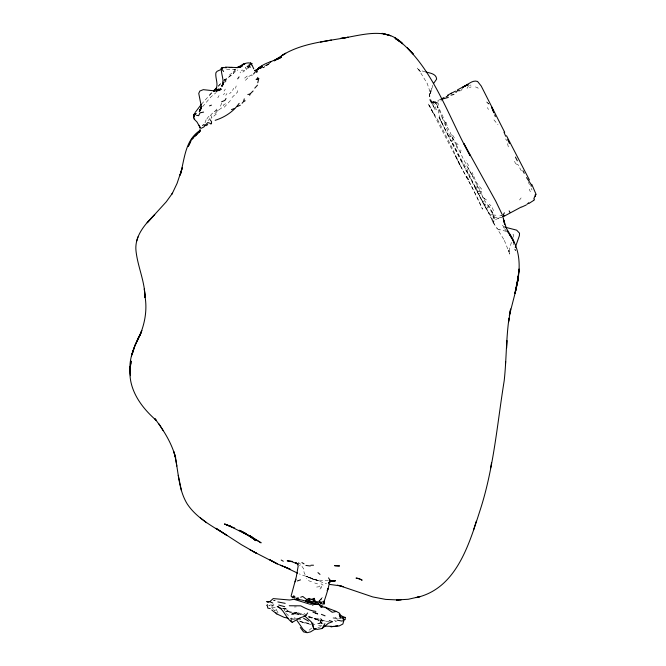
<?xml version="1.0" encoding="UTF-8"?>
<svg xmlns="http://www.w3.org/2000/svg" width="666" height="666" viewBox="0 0 666 666"><rect width="100%" height="100%" fill="white"/><g stroke="black" fill="none" stroke-linecap="round" stroke-linejoin="round"><path stroke-width="0.5" stroke-dasharray="3.33 2.5" d="M461.163 160.581C470.82 178.896 479.578 197.636 490.018 215.468L477.43 191.866L477.439 190.601C463.311 166.492 451.14 141.167 438.503 116.267L449.433 137.679L447.46 134.599M506.285 231.36L498.418 229.337L499.375 230.045L496.536 227.664L504.628 240.734L504.287 240.243L509.781 254.012L509.29 249.35L511.988 240.626M311.671 623.884L314.677 624.442L322.053 622.843L322.186 620.138L320.954 618.831L315.085 618.756L307.584 615.884M476.723 189.335L476.856 186.638M481.077 194.047L481.052 191.358C482.192 199.634 489.319 206.085 492.948 213.611L493.922 220.637L493.648 222.552L494.755 217.732L491.883 211.272L490.293 209.432M490.626 210.506L493.14 214.36L492.973 216.117L494.222 219.888L502.172 217.191M318.514 623.884L320.155 622.602L320.354 620.77L325.108 620.854L325.599 623.809M432.842 85.248L430.336 93.864L430.144 90.609L430.627 93.69L427.289 83.608L418.881 69.83L421.178 72.469L416.866 67.749L418.789 69.93L424.916 71.778M285.464 612.029L287.745 611.421L288.053 610.073L284.215 608.316L282.292 608.424M513.328 237.204L513.752 235.339L511.996 232.692M208.033 120.538L209.823 118.948C209.357 113.162 215.726 112.379 217.399 107.925M235.564 88.278L236.18 85.914M206.144 119.672L204.986 122.885M245.263 68.365L245.588 67.216L246.512 69.422L242.832 72.103M480.927 192.682C479.337 189.66 477.364 186.971 476.465 183.608L476.773 184.574C471.42 173.818 465.368 163.57 460.331 152.689L461.03 150.283L459.682 148.493M430.769 91.5L431.951 87.646M221.67 103.122L220.338 106.552M272.086 606.793L275.366 607.883L274.167 610.547L278.122 609.232M232.567 90.468L233.633 88.262M320.721 600.332L322.644 596.686L319.572 600.441L321.487 599.142L318.881 600.774M319.996 589.11L321.761 585.689L319.813 585.297M438.461 105.32L438.253 103.43L433.166 101.665L432.584 102.755L431.193 101.307L434.282 104.262L437.021 111.563M217.799 97.785L219.056 95.604M468.739 85.481L467.024 88.412L471.128 86.913M493.106 221.079L490.542 215.101L485.389 206.785L485.089 204.262L482.808 203.33C481.518 197.078 477.023 192.349 474.675 186.455L475.099 187.204L469.197 174.334L467.565 172.994L467.54 169.822C461.322 160.956 457.134 150.949 451.889 141.65L453.038 139.777L451.248 136.688L449.367 134.873L441.058 114.918M224.042 91.042L225.341 89.044M521.312 170.821L517.998 164.685L515.492 163.711L516.525 162.138M224.742 81.743L226.44 79.187L237.304 70.005M225.791 95.246L226.915 93.565M224.667 80.927L226.698 78.213M223.468 94.788L224.592 93.29M519.58 199.966L521.137 197.894M246.512 69.422L247.486 68.14M460.689 90.942L462.487 88.578L464.393 87.854M225.541 103.771L223.734 104.687L222.444 107.368L218.573 110.073L213.57 114.935M201.39 104.279L212.387 92.083M218.198 86.405L221.22 83.05M202.506 106.785L210.914 96.903L216.259 92.516M314.327 603.929L312.745 605.66L310.747 603.604M218.423 85.997L222.944 81.235M230.453 100.499L223.701 107.825M206.935 118.848L208.583 116.558L210.822 115.06L211.896 117.849L209.823 118.948M232.043 97.477L237.62 91.991L237.62 89.66M224.484 82.709L226.282 80.811M287.745 611.421L299.367 613.186L294.588 612.595L292.915 614.352L288.012 615.209L285.364 612.828M223.743 80.453L225 79.154L223.626 80.536M209.507 95.022L212.071 92.399M245.413 80.353L247.977 77.731M229.529 93.698L231.135 92.183M229.221 75.241L235.622 70.005M216.358 113.969L211.896 117.849M224.126 80.228L225.691 78.904M228.704 77.114L233.158 73.793L234.191 71.012L236.43 70.896L237.837 69.955M309.091 630.236L312.271 627.588M244.63 78.113L247.369 75.932M251.64 74.858L247.078 77.389M440.867 99.251L432.584 102.755L436.28 102.489L441.65 100.716M251.673 75.608L252.456 75M486.813 208.308L488.519 206.993L485.389 206.785L484.015 205.011L485.089 204.262L484.74 202.039L482.184 201.207M269.339 63.611L263.112 67.815L270.221 63.178M337.346 618.706L335.88 617.823L333.466 619.405L336.347 621.644L333.366 621.661M285.539 611.696L288.053 610.073M264.352 66.2L269.53 63.428M265.975 65.335L270.13 63.12M317.832 627.58L323.559 625.957M429.886 100.067L432.209 102.472L435.955 102.98L431.302 101.923L429.886 100.067L429.728 92.216L429.612 96.87L435.173 109.765L432.009 103.263L430.253 101.415L430.103 99.958M500.998 217.349L496.262 218.881M271.378 604.67L268.798 605.685L271.27 606.518L273.584 609.74M299.3 565.725L300.133 565.417M499.8 215.934L501.531 215.334M490.542 215.101L493.14 214.36M233.891 69.622L235.622 69.156M235.656 69.106L233.15 69.647L224.259 69.364M469.497 85.331L471.02 85.023M477.43 191.866L479.695 191.425L477.439 190.601M316.633 587.062L321.403 586.421L321.661 588.086M494.755 217.732L497.119 217.366M218.573 110.073L216.067 110.448L216.725 112.279L214.56 111.563M282.184 608.624L284.215 608.316L287.462 609.09L283.375 608.682M478.504 193.698L480.86 193.448M335.88 617.823L332.967 617.998L336.38 618.764M294.305 606.976L296.287 606.884M290.085 618.606L293.506 618.523L295.954 619.297M338.678 618.622L341.625 618.548M449.026 136.696L451.248 136.688M328.405 580.81L316.017 579.903L299.209 573.917M320.155 622.602L322.053 622.843L320.105 620.97L317.491 619.838L321.428 623.559L323.093 623.659M493.839 215.043L495.954 215.21M318.581 625.549L322.569 625.873M316.05 619.38L322.186 620.138L320.105 620.97L307.775 616.441M306.335 615.434L292.199 613.153L289.519 612.404L298.485 614.552L292.199 613.153L283.924 609.865M329.279 621.853L317.183 619.413L310.015 617.249L312.337 618.14L308.549 616.316M300.075 621.661L310.664 623.692M308.608 617.166L316.35 619.238L320.954 618.831L322.053 622.843M431.302 101.923L434.224 102.406M296.886 618.448L294.164 617.915L297.119 620.704M301.79 622.26L310.572 624.4L298.693 620.812M294.588 612.595L304.096 615.134M291.983 619.13L294.838 619.904M244.414 70.696L242.224 70.038L240.076 70.663L240.235 72.902M314.244 579.47L326.531 583.791M318.306 580.735L306.127 576.182L312.271 578.962L318.406 580.411C312.504 579.278 302.655 577.131 303.921 569.197L300.141 563.777L298.301 562.454M433.166 101.665L438.253 103.43M314.685 582.958L317.565 583.907M475.424 86.93L477.847 87.779L478.879 90.801M311.488 581.726L309.007 580.844L306.285 578.612M483.641 198.235L487.895 200.766M431.193 101.307L433.067 102.381M505.103 227.181L501.898 225.275L504.304 228.188M320.979 583.799L323.077 585.106M482.4 196.803L485.339 199.159M458.158 144.58C451.473 140.301 451.348 131.319 446.145 125.982L444.705 121.279L445.612 123.085L441.941 117.191L437.212 105.245L435.564 101.948L438.012 108.059L435.189 102.314M306.651 615.526L304.512 613.627L298.11 613.07L292.915 614.352L291.3 611.846M489.235 204.204L490.934 205.744M451.989 136.805L456.118 144.539L457.975 146.32M493.931 119.855L498.018 124.758M477.38 186.738L479.545 189.161M505.527 138.911L507.217 140.934M454.345 137.92L451.731 133.708M481.701 189.202C478.463 185.598 475.258 181.543 474.075 176.748M468.772 165.684L467.008 163.187L466.217 160.498M451.889 141.65L450.649 139.885L461.538 161.314M504.828 228.938L506.393 231.185M456.118 144.539L460.331 152.689M432.009 103.263L430.969 101.732L433.449 106.635M488.286 205.061L490.034 207.742M439.468 109.349L443.956 118.798M469.38 170.496L466.866 165.434M465.875 170.205L467.565 172.994M278.055 612.928L275.366 607.883M473.376 177.114L470.371 171.928L471.928 174.617M438.536 109.832C438.228 118.24 443.656 124.858 446.162 132.409M487.379 107.567L488.469 109.49M440.742 120.746L441.991 123.01M493.173 222.719L495.479 226.082L490.567 216.841L493.173 222.719L492.407 220.854M531.235 188.428L532.026 189.985M528.379 182.268L529.487 184.59M456.418 146.345L457.384 148.418M472.169 172.377L473.068 174.542M492.291 207.709L493.539 210.747M529.287 189.161L530.344 191.758M320.354 620.77L321.428 623.559M514.61 161.247L515.492 163.711M514.801 249.051L515.359 250.741L514.976 248.918M509.215 252.048L508.666 250.191L509.781 254.012M513.261 243.015L513.677 244.63M507.584 143.64L508.383 147.278M447.011 125.633L446.07 120.613M284.215 608.316L284.457 610.281M275.491 600.266L273.485 600.574L275.491 600.266M488.994 104.029L485.947 101.523L488.994 104.029M430.736 107.9L427.997 103.496L430.736 107.9M438.653 121.503L429.004 105.503L434.423 114.985L431.576 110.073L460.606 166.142L455.136 155.245C463.719 173.51 474.8 190.468 482.509 209.174L472.227 187.621L459.065 163.278L460.373 165.809L452.239 148.085L438.653 121.503M467.932 178.388L466.566 176.307L468.764 179.687L467.932 178.388"/><path stroke-width="1" d="M211.522 123.518L211.555 121.728L210.148 119.747M130.211 369.971L130.153 371.803C128.538 357.842 135.056 344.83 141.025 332.717L139.419 336.463M130.27 368.148L130.328 366.317C127.348 388.02 140.584 406.784 156.21 420.321L154.737 418.556C163.786 430.294 171.786 443.306 175.633 457.75L173.876 451.789C178.746 468.997 177.572 488.095 187.163 503.854C196.678 518.315 212.612 526.323 226.831 535.322L216.009 528.296L241.342 544.655L256.693 553.388L249.925 549.75M291.275 618.215L291.159 621.053L292.282 622.327L300.108 617.79L305.361 616.042L307.659 612.97M401.04 600.016L396.428 599.949L408.225 599.283L420.238 596.545L416.183 597.61C456.118 588.761 468.914 544.896 479.903 510.847C493.714 468.814 497.144 424.234 504.195 380.761C506.501 359.906 506.06 338.861 509.032 318.082L508.516 322.319L510.614 308.991L509.34 315.601L515.7 290.851L518.323 276.082M505.469 364.668L505.644 361.447M253.555 74.051L255.453 71.595L256.735 72.036L256.468 71.112M518.306 276.149L514.835 293.498C520.163 274.908 522.36 253.047 510.639 236.33M221.969 68.523L222.927 67.441L221.27 68.265C221.004 73.784 223.976 79.129 222.802 84.882L223.002 82.817L221.92 86.205L223.568 82.642L221.886 86.155L222.96 84.765M249.717 95.313L249.867 94.164L253.113 90.992M199.034 131.102C184.782 141.175 184.582 159.79 180.211 174.95L182.409 167.516L177.056 183.425L172.036 194.014L172.452 193.232L166.284 201.79L147.161 222.794L154.737 214.635C144.997 224.126 134.499 236.072 135.981 250.699C137.637 266.542 144.897 281.393 145.03 297.527L144.339 288.936L145.03 297.527M490.667 467.848L491.541 462.778M517.216 283.416L518.098 278.821L515.7 290.851M193.714 116.125L194.031 114.569L193.714 118.148L193.656 115.251L194.697 113.103M257.767 82.784L258.766 78.58L256.227 79.379L258.766 78.58M513.403 242.316L513.702 240.917M329.545 581.959C328.355 588.886 326.149 595.329 323.984 601.839L324.242 603.871L322.702 604.104L320.113 602.705L320.846 603.396L321.736 601.964L323.984 601.839M242.083 103.263L243.581 101.532L244.255 98.859M257.351 79.187L257.825 77.356M131.468 356.135L133.192 350.158M180.211 174.95L180.761 173.06M515.243 247.511L519.38 235.722L519.538 233.233L516.658 230.153L505.103 227.181M330.045 580.061L329.337 582.392L330.469 581.052L328.546 577.855M137.987 236.896L136.713 240.992M473.568 529.945L476.29 521.228M193.756 116.841L194.539 114.56L193.873 116.125L195.929 113.395L193.873 116.125M535.905 194.555L533.807 198.543M140.243 334.757L138.67 336.896L135.148 345.071C143.473 329.953 148.068 312.895 144.863 295.579M295.063 581.884L296.054 579.195M199.9 129.762L199.034 131.985L196.994 133.949L199.975 131.169M327.314 590.409L328.03 588.627L327.239 590.65M200.116 130.186L199.276 132.301L200.524 130.153L191.741 139.036L188.311 146.279L190.726 141.475M201.49 107.459L200.949 108.758L201.432 106.493L201.232 108.391L199.292 111.713L200.616 109.574L200.341 110.073L201.257 106.11L198.743 93.407L199.867 91.017L203.288 89.652L214.377 90.859M313.378 601.157L315.459 601.681L313.336 600.099L314.111 598.326L315.459 601.681L320.096 601.839L320.846 603.396L319.172 602.397L320.096 601.839M139.219 336.43L141.85 330.536L140.792 332.892M255.02 70.396L254.579 70.588L257.093 70.088C260.431 65.576 266.117 63.22 271.328 61.522L270.096 61.955L281.551 57.243L277.597 58.999L281.194 56.935L276.532 59.665M254.778 88.137L257.492 85.156M304.462 615.784L311.247 621.828L313.694 628.546L317.191 629.387L322.086 628.529L324.808 623.751M195.271 112.321L201.39 104.279M215.176 120.321C224.575 117.391 233.616 111.53 239.144 103.338M226.024 98.485L224.9 100.416L221.612 101.79M501.531 215.334L503.255 214.743L504.42 212.812M292.79 597.31L293.773 595.737L295.163 597.244L292.79 597.31L291.075 596.145L296.345 576.698L298.168 566.142L297.511 564.102L295.538 562.554L297.153 563.519M533.624 200.433L534.54 199.076M237.679 78.838L239.069 76.881M433.433 83.658L436.646 79.112C436.355 73.726 429.886 73.044 425.849 72.011M257.093 70.088L261.488 66.067M191.741 139.036L196.961 133.733L196.295 134.299M210.972 124.176L210.489 123.426L207.8 122.536L203.804 127.031L201.107 128.347M192.308 139.086L193.631 137.521M200.816 108.591L199.542 110.073L201.199 108.225M455.894 92.499L457.45 90.693L459.881 90.676M216.525 88.553L214.094 91.225L216.55 87.879L215.534 89.76C218.981 84.59 215.135 78.48 215.851 72.877L217.066 71.304L220.546 69.73M328.421 583.191L330.469 581.052M328.921 582.683L331.918 580.877L335.381 580.586L331.41 580.869M206.518 125.641L207.659 124.467M213.828 90.618L216.55 87.945M213.353 91.092L216.733 87.779M257.875 68.889L260.198 67.008L257.875 68.889L258.641 68.123M219.147 90.643L221.287 89.136L217.216 90.984M526.923 204.37L528.746 202.73M268.44 601.756L266.658 601.589L267.973 602.297L269.747 601.698L273.21 598.592L289.66 600.016L294.014 599.308L310.031 604.228L318.423 603.987L322.952 606.202L321.029 607.059L318.423 603.987M219.097 89.96L220.671 88.561L217.949 90.709M202.581 125.574L203.679 124.617L205.294 125.225M267.557 604.695L266.7 605.411L267.491 606.085L267.774 608.1L270.246 608.607M322.086 628.529L328.355 623.259L332.617 621.686L329.304 620.57M194.705 136.189L196.745 134.524M194.963 135.956L196.811 134.474M237.229 67.749L243.465 63.969L245.063 63.711L242.557 64.877C245.096 62.887 249.167 62.179 252.089 63.703L250.216 63.287L251.623 63.919L251.79 65.285M240.543 66.933L242.632 65.443L239.469 67.308L236.605 67.591L241.75 66.492L236.605 67.591M274.167 60.448L285.739 53.263L281.493 55.753C301.315 43.082 325.624 41.442 348.201 37.263L340.434 38.495L341.142 38.362M528.662 203.638L533.874 200.291M300.483 579.886L297.319 580.943M276.615 59.599L280.902 56.985L274.226 60.914M447.552 95.271L451.332 93.198M440.867 99.251L444.08 97.502M446.12 96.853L448.318 95.663M503.912 216.333L521.195 207.043M455.527 91.134L451.207 93.307M316.084 628.488L310.522 631.884L307.109 632.7L303.546 631.859L300.308 627.489M502.639 216.483L504.279 215.618L503.255 214.743M256.735 72.036L257.476 71.645M344.247 619.405L345.229 619.613L345.196 617.399L342.357 617.182L342.699 616.533L339.202 614.318L340.376 617.698L342.699 616.533L343.847 620.612L342.865 624.025L339.086 625.998L330.844 626.748L333.924 626.323M243.581 101.532L245.171 100.774M300.674 597.244L302.764 596.47L306.668 599.525L309.074 598.418L313.336 600.099M521.728 207.043L526.223 204.995M457.45 89.91L468.023 84.274L464.21 86.413C468.406 84.465 472.544 79.737 477.539 81.443L481.193 85.989L504.703 132.334M237.321 106.493L240.293 105.228M311.189 599.567L314.111 598.326M231.485 109.64L234.665 108.383M442.582 99.009L448.31 97.427M271.77 605.66L273.676 604.928M254.579 70.588L257.367 69.53M298.285 563.819L297.511 564.102L297.952 564.002M209.515 105.852L211.422 105.153M221.487 69.064L221.27 68.265L223.668 67.549L226.44 67.724M451.015 95.171L453.912 94.347M203.596 112.104L200.033 112.82L198.643 115.684L196.428 115.251M340.376 617.698L339.643 613.294L336.413 611.455L332.234 612.27L324.983 607.151L321.029 607.059M320.537 42.1L331.368 40.068M200.275 127.805L197.003 122.028L193.989 118.931L194.672 118.814M334.956 626.173L337.812 625.674M340.434 38.495C360.731 35.706 386.222 26.074 402.672 43.806L394.597 37.496M247.835 94.489L249.867 94.164M331.884 626.365L324.409 626.09M229.262 67.566L232.093 67.416M292.183 597.668L293.739 597.602M312.587 603.413L314.86 603.346M310.872 565.251L313.511 565.209M398.851 599.991L385.706 599.408L372.777 596.936L339.985 585.822L329.945 584.448M251.623 63.919L248.984 64.91L250.241 67.358M289.285 605.752L300.816 605.844C305.494 608.483 310.522 610.797 315.867 611.38M296.919 597.935L298.709 598.01M225.424 67.108L236.938 67.557M305.894 565.426L310.314 566M292.64 561.438L287.188 560.822L291.025 561.413L298.035 564.085M342.674 617.157L345.196 617.399M308.716 601.132L311.696 601.431M294.389 598.934L301.923 600.041L317.108 604.528M316.125 602.364L305.627 600.482M315.917 602.33L318.315 603.071M306.668 599.525L309.948 600.158L309.074 598.418M277.839 601.914L285.181 603.354M297.794 618.622L300.516 619.155M336.996 620.088L341.716 621.037L343.847 620.612L342.732 618.04M288.103 618.19L284.149 617.365L276.848 613.944L271.761 610.006M315.609 603.895L305.977 601.481L317.008 604.537M337.387 585.139L343.206 586.688L339.985 585.822M278.713 605.044L284.723 606.701M336.413 611.455L324.983 607.151M296.495 598.559L299.142 599.367M249.95 535.772L261.139 542.848L243.182 532.525L252.531 537.487L228.721 525.624L231.593 526.856L224.609 524.059L234.757 528.063M224.609 524.059L230.519 526.182M315.468 613.061L317.69 613.885L312.928 612.112M253.58 551.723L277.281 563.877L269.905 559.848L277.281 563.877L290.093 569.164L284.141 566.674L297.627 573.168M321.412 614.343L325.091 615.85M280.519 565.234L283.525 566.475M359.823 578.904L356.019 578.096L358.008 578.338L362.154 580.203L360.556 579.22M269.747 601.698L272.852 603.046M239.177 530.294L244.93 533.116M239.194 530.327L245.896 533.799L255.22 540.059L249.459 535.764L255.91 540.634L249.459 535.764L251.731 537.462M241.1 531.027L246.045 533.616M281.219 608.649L277.231 606.418C284.482 609.557 285.631 618.456 292.282 622.327M303.629 618.306L308.466 621.087M281.227 560.048L283.316 561.255M301.898 562.587L304.037 563.861M398.609 40.318C433.691 68.69 448.335 117 470.171 155.711L463.911 143.59L495.72 201.099L501.881 213.886M200.308 517.815L206.502 522.71M306.585 632.084L303.246 629.553L297.119 620.704M250.657 63.004L251.49 63.728M317.957 572.635L319.996 574.408M223.593 71.495L221.27 68.265M275.774 612.587L276.848 613.944M508.458 232.909L510.905 236.638M510.556 236.255L511.363 237.387M507.034 230.919L508.091 232.492M509.69 234.865L510.805 236.547M159.407 424.542L159.091 424.051L163.203 430.694M526.515 177.589L530.894 184.049L531.252 186.347M511.871 238.286L513.877 242.407L512.595 238.536L506.476 228.505L503.446 219.206L504.686 224.334L502.863 216.533M529.445 180.045L506.51 135.731M509.165 210.889L509.965 212.354M531.801 184.399L536.03 194.264M522.918 170.737L524.25 173.31M515.434 157.076L517.34 160.831M252.248 65.534L253.771 68.864M503.995 132.218L505.694 136.264M507.733 139.244L509.423 143.548M494.696 114.885L495.329 116.625M199.933 127.531L199.217 125.275L200.016 128.163M181.435 490.634L178.247 475.324M175.266 455.902L176.831 466.083M312.737 622.852L313.694 628.546M130.136 371.478L130.486 375.707L130.328 372.843M324.026 601.015L324.242 603.871M130.012 367.108L130.22 370.929M535.231 194.622L535.298 196.512M506.784 340.551L506.576 348.077L506.784 340.551M519.064 269.189L517.673 281.135L519.064 269.189M130.777 363.386L130.028 369.447L131.127 361.039L130.777 363.386M133.5 349.95L132.076 354.478L134.99 345.271L133.5 349.95M249.733 65.792L248.46 67.857L247.111 66.334L249.733 65.792M261.005 67.541L260.398 68.398L262.595 66.683L261.005 67.541M218.265 89.086L216.067 91.367L218.265 89.086M464.677 86.014L462.479 87.454L467.474 84.923L464.677 86.014M335.198 580.877L331.368 580.927L335.198 580.877M339.419 565.942L334.74 565.709L339.419 565.942M386.621 34.582L381.968 33.342L390.742 35.706L386.621 34.582M399.725 41.467L395.138 38.403L401.798 42.89L399.725 41.467M408.974 49.55L407.425 47.91L413.27 54.121L408.974 49.55M492.374 108.874L491.658 107.035L493.872 112.77L492.374 108.874"/></g></svg>
